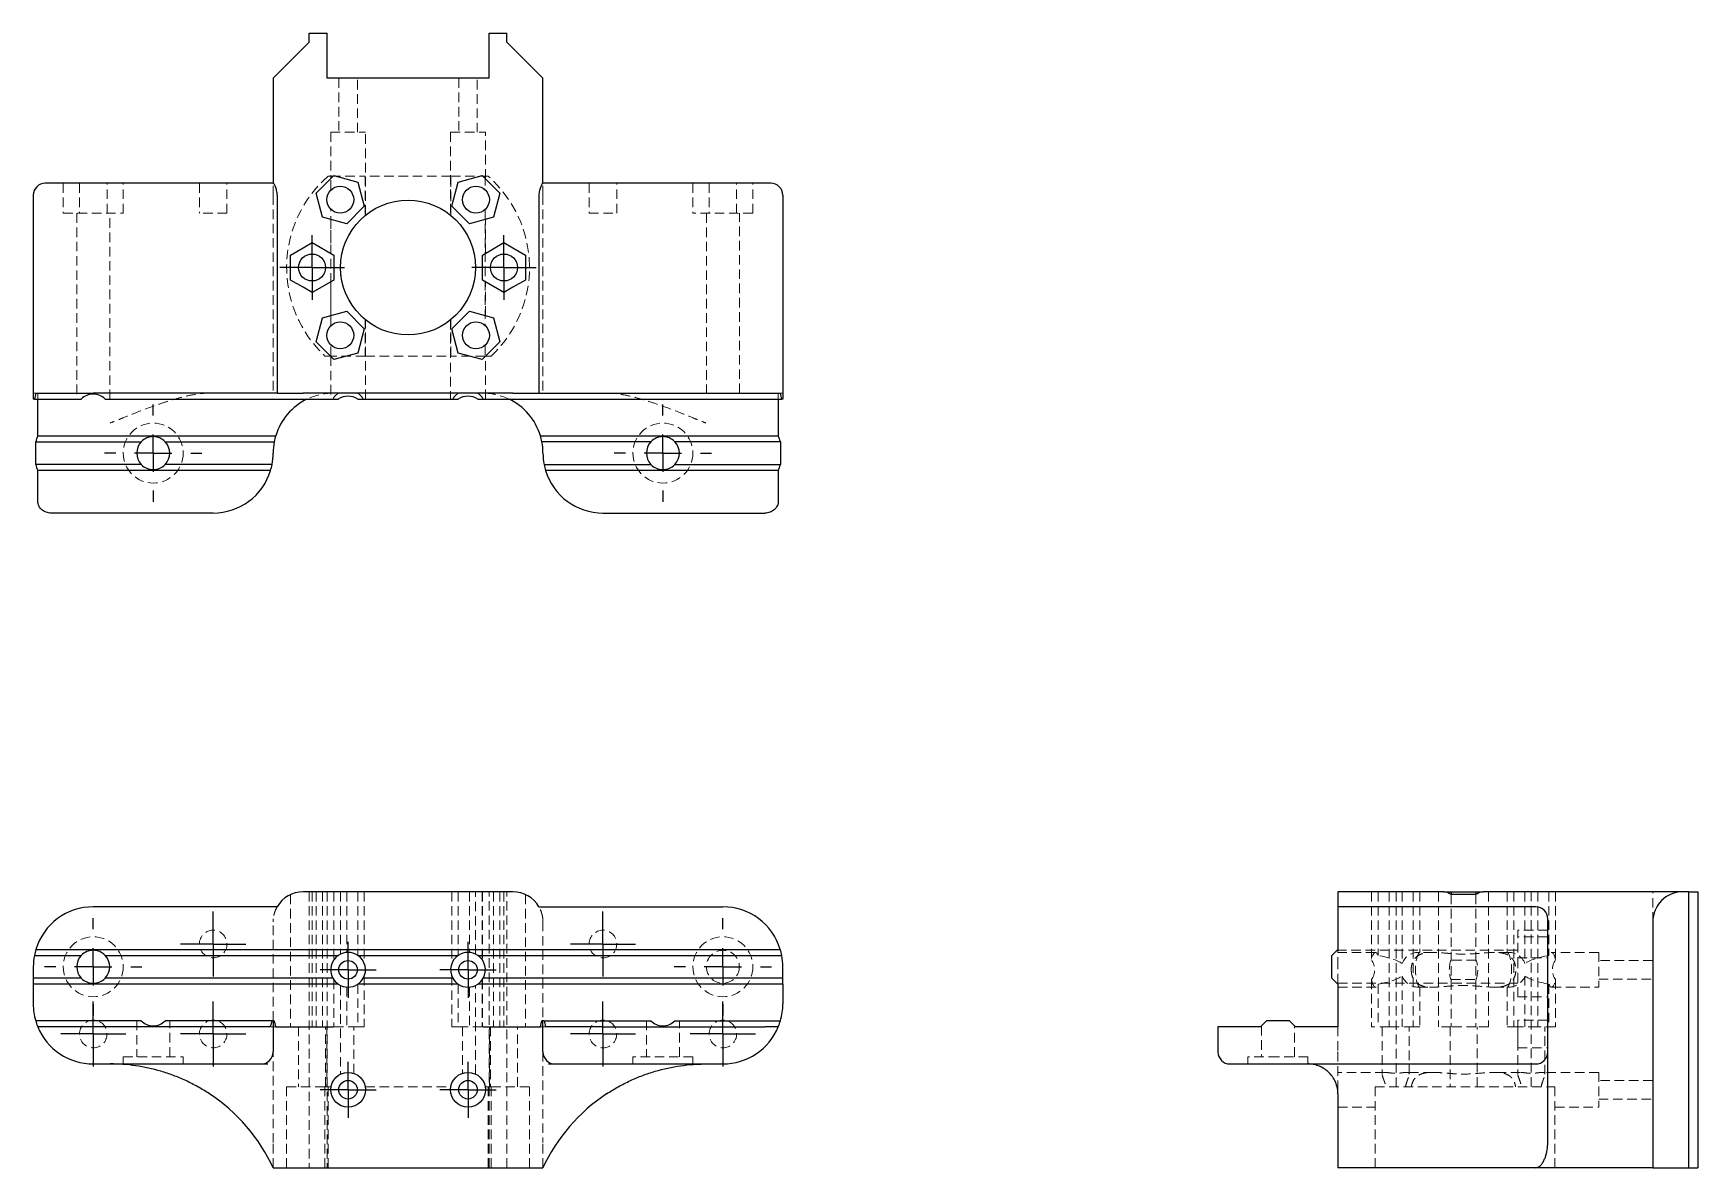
# Model space of a CAD drawing. Header units: millimetres. Extents: x 33 to 255, y 39 to 190.
import ezdxf

# ---------------------------------------------------------------- set-up
doc = ezdxf.new("R2010")
doc.units = ezdxf.units.MM
doc.linetypes.add('HIDDEN', pattern=[1.905, 1.27, -0.635])
doc.layers.add('10', color=7, linetype='Continuous')

# ---------------------------------------------------------------- blocks, each defined once
blk = doc.blocks.new('SW_CENTERMARKSYMBOL_0')
at = {"layer": '10', "color": 0}
for p, q in [((0, 2.5), (0, 3.74)), ((0, 0), (0, 2.5)), ((-2.5, 0), (-3.74, 0)), ((0, 0), (-2.5, 0)), ((0, 0), (0, -2.5)), ((0, 0), (2.5, 0)), ((2.5, 0), (3.74, 0)), ((0, -2.5), (0, -3.74))]:
    blk.add_line(p, q, dxfattribs=at)
blk = doc.blocks.new('SW_CENTERMARKSYMBOL_1')
at = {"layer": '10', "color": 0}
for p, q in [((0, 2.5), (0, 3.74)), ((0, 0), (0, 2.5)), ((-2.5, 0), (-3.74, 0)), ((0, 0), (-2.5, 0)), ((0, 0), (0, -2.5)), ((0, 0), (2.5, 0)), ((2.5, 0), (3.74, 0)), ((0, -2.5), (0, -3.74))]:
    blk.add_line(p, q, dxfattribs=at)
blk = doc.blocks.new('SW_CENTERMARKSYMBOL_2')
at = {"layer": '10', "color": 0}
for p, q in [((0, 2.5), (0, 3.74)), ((0, 0), (0, 2.5)), ((-2.5, 0), (-3.74, 0)), ((0, 0), (-2.5, 0)), ((0, 0), (0, -2.5)), ((0, 0), (2.5, 0)), ((2.5, 0), (3.74, 0)), ((0, -2.5), (0, -3.74))]:
    blk.add_line(p, q, dxfattribs=at)
blk = doc.blocks.new('SW_CENTERMARKSYMBOL_3')
at = {"layer": '10', "color": 0}
for p, q in [((0, 2.5), (0, 3.74)), ((0, 0), (0, 2.5)), ((-2.5, 0), (-3.74, 0)), ((0, 0), (-2.5, 0)), ((0, 0), (0, -2.5)), ((0, 0), (2.5, 0)), ((2.5, 0), (3.74, 0)), ((0, -2.5), (0, -3.74))]:
    blk.add_line(p, q, dxfattribs=at)
blk = doc.blocks.new('SW_CENTERMARKSYMBOL_4')
at = {"layer": '10', "color": 0}
for p, q in [((0, 5), (0, 6.5)), ((0, 0), (0, 2.5)), ((-5, 0), (-6.5, 0)), ((0, 0), (-2.5, 0)), ((0, 0), (0, -2.5)), ((0, 0), (2.5, 0)), ((5, 0), (6.5, 0)), ((0, -5), (0, -6.5))]:
    blk.add_line(p, q, dxfattribs=at)
blk = doc.blocks.new('SW_CENTERMARKSYMBOL_5')
at = {"layer": '10', "color": 0}
for p, q in [((0, 2.5), (0, 4.34)), ((0, 0), (0, 2.5)), ((-2.5, 0), (-4.34, 0)), ((0, 0), (-2.5, 0)), ((0, 0), (0, -2.5)), ((0, 0), (2.5, 0)), ((2.5, 0), (4.34, 0)), ((0, -2.5), (0, -4.34))]:
    blk.add_line(p, q, dxfattribs=at)
blk = doc.blocks.new('SW_CENTERMARKSYMBOL_6')
at = {"layer": '10', "color": 0}
for p, q in [((0, 2.5), (0, 4.34)), ((0, 0), (0, 2.5)), ((-2.5, 0), (-4.34, 0)), ((0, 0), (-2.5, 0)), ((0, 0), (0, -2.5)), ((0, 0), (2.5, 0)), ((2.5, 0), (4.34, 0)), ((0, -2.5), (0, -4.34))]:
    blk.add_line(p, q, dxfattribs=at)
blk = doc.blocks.new('SW_CENTERMARKSYMBOL_7')
at = {"layer": '10', "color": 0}
for p, q in [((0, 2.5), (0, 4.34)), ((0, 0), (0, 2.5)), ((-2.5, 0), (-4.34, 0)), ((0, 0), (-2.5, 0)), ((0, 0), (0, -2.5)), ((0, 0), (2.5, 0)), ((2.5, 0), (4.34, 0)), ((0, -2.5), (0, -4.34))]:
    blk.add_line(p, q, dxfattribs=at)
blk = doc.blocks.new('SW_CENTERMARKSYMBOL_8')
at = {"layer": '10', "color": 0}
for p, q in [((0, 5), (0, 6.5)), ((0, 0), (0, 2.5)), ((-5, 0), (-6.5, 0)), ((0, 0), (-2.5, 0)), ((0, 0), (0, -2.5)), ((0, 0), (2.5, 0)), ((5, 0), (6.5, 0)), ((0, -5), (0, -6.5))]:
    blk.add_line(p, q, dxfattribs=at)
blk = doc.blocks.new('SW_CENTERMARKSYMBOL_9')
at = {"layer": '10', "color": 0}
for p, q in [((0, 2.5), (0, 4.34)), ((0, 0), (0, 2.5)), ((-2.5, 0), (-4.34, 0)), ((0, 0), (-2.5, 0)), ((0, 0), (0, -2.5)), ((0, 0), (2.5, 0)), ((2.5, 0), (4.34, 0)), ((0, -2.5), (0, -4.34))]:
    blk.add_line(p, q, dxfattribs=at)
blk = doc.blocks.new('SW_CENTERMARKSYMBOL_10')
at = {"layer": '10', "color": 0}
for p, q in [((0, 2.5), (0, 4.34)), ((0, 0), (0, 2.5)), ((-2.5, 0), (-4.34, 0)), ((0, 0), (-2.5, 0)), ((0, 0), (0, -2.5)), ((0, 0), (2.5, 0)), ((2.5, 0), (4.34, 0)), ((0, -2.5), (0, -4.34))]:
    blk.add_line(p, q, dxfattribs=at)
blk = doc.blocks.new('SW_CENTERMARKSYMBOL_11')
at = {"layer": '10', "color": 0}
for p, q in [((0, 2.5), (0, 4.34)), ((0, 0), (0, 2.5)), ((-2.5, 0), (-4.34, 0)), ((0, 0), (-2.5, 0)), ((0, 0), (0, -2.5)), ((0, 0), (2.5, 0)), ((2.5, 0), (4.34, 0)), ((0, -2.5), (0, -4.34))]:
    blk.add_line(p, q, dxfattribs=at)
blk = doc.blocks.new('SW_CENTERMARKSYMBOL_12')
at = {"layer": '10', "color": 0}
for p, q in [((0, 2.5), (0, 4.3)), ((0, 0), (0, 2.5)), ((-2.5, 0), (-4.3, 0)), ((0, 0), (-2.5, 0)), ((0, 0), (0, -2.5)), ((0, 0), (2.5, 0)), ((2.5, 0), (4.3, 0)), ((0, -2.5), (0, -4.3))]:
    blk.add_line(p, q, dxfattribs=at)
blk = doc.blocks.new('SW_CENTERMARKSYMBOL_13')
at = {"layer": '10', "color": 0}
for p, q in [((0, 2.5), (0, 4.3)), ((0, 0), (0, 2.5)), ((-2.5, 0), (-4.3, 0)), ((0, 0), (-2.5, 0)), ((0, 0), (0, -2.5)), ((0, 0), (2.5, 0)), ((2.5, 0), (4.3, 0)), ((0, -2.5), (0, -4.3))]:
    blk.add_line(p, q, dxfattribs=at)
blk = doc.blocks.new('SW_CENTERMARKSYMBOL_14')
at = {"layer": '10', "color": 0}
for p, q in [((0, 5), (0, 6.5)), ((0, 0), (0, 2.5)), ((-5, 0), (-6.5, 0)), ((0, 0), (-2.5, 0)), ((0, 0), (0, -2.5)), ((0, 0), (2.5, 0)), ((5, 0), (6.5, 0)), ((0, -5), (0, -6.5))]:
    blk.add_line(p, q, dxfattribs=at)
blk = doc.blocks.new('SW_CENTERMARKSYMBOL_15')
at = {"layer": '10', "color": 0}
for p, q in [((0, 5), (0, 6.5)), ((0, 0), (0, 2.5)), ((-5, 0), (-6.5, 0)), ((0, 0), (-2.5, 0)), ((0, 0), (0, -2.5)), ((0, 0), (2.5, 0)), ((5, 0), (6.5, 0)), ((0, -5), (0, -6.5))]:
    blk.add_line(p, q, dxfattribs=at)

msp = doc.modelspace()

# ---------------------------------------------------------------- linework, layer by layer
at = {"color": 7, "linetype": 'Continuous', "lineweight": 25}
for p, q in [((69.8, 188.86), (69, 188.06)), ((69.8, 188.86), (69.8, 190.06)), ((69.8, 190.06), (72.2, 190.06)), ((72.2, 184.06), (72.2, 190.06)), ((93.8, 184.06), (93.8, 190.06)), ((93.8, 190.06), (96.2, 190.06)), ((96.2, 188.86), (96.2, 190.06)), ((96.2, 188.86), (97, 188.06)), ((69, 188.06), (65, 184.06)), ((97, 188.06), (101, 184.06)), ((65, 184.06), (65, 170.06)), ((93.8, 184.06), (72.2, 184.06)), ((101, 170.06), (101, 184.06)), ((70.74, 168.73), (73.09, 171.08)), ((73.09, 171.08), (76.3, 170.22)), ((89.7, 170.22), (92.91, 171.08)), ((92.91, 171.08), (95.26, 168.73)), ((41, 170.06), (34.6, 170.06)), ((65.02, 170.06), (41, 170.06)), ((76.3, 170.22), (77.16, 167.01)), ((88.84, 167.01), (89.7, 170.22)), ((125, 170.06), (100.98, 170.06)), ((131.4, 170.06), (125, 170.06)), ((33, 168.46), (33, 141.26)), ((65.54, 168.46), (65.54, 142.06)), ((71.6, 165.52), (70.74, 168.73)), ((77.16, 167.01), (74.81, 164.65)), ((91.19, 164.65), (88.84, 167.01)), ((95.26, 168.73), (94.4, 165.52)), ((100.46, 168.46), (100.46, 142.06)), ((133, 168.46), (133, 141.26)), ((74.81, 164.65), (71.6, 165.52)), ((94.4, 165.52), (91.19, 164.65)), ((69, 161.45), (70.2, 162.14)), ((70.2, 162.14), (73.08, 160.48)), ((92.92, 160.48), (95.8, 162.14)), ((95.8, 162.14), (97, 161.45)), ((67.32, 160.48), (69, 161.45)), ((67.32, 157.15), (67.32, 160.48)), ((73.08, 160.48), (73.08, 157.15)), ((92.92, 157.15), (92.92, 160.48)), ((97, 161.45), (98.68, 160.48)), ((98.68, 160.48), (98.68, 157.15)), ((69, 156.18), (67.32, 157.15)), ((70.2, 155.49), (69, 156.18)), ((73.08, 157.15), (70.2, 155.49)), ((95.8, 155.49), (92.92, 157.15)), ((97, 156.18), (95.8, 155.49)), ((98.68, 157.15), (97, 156.18)), ((70.74, 148.9), (71.6, 152.12)), ((71.6, 152.12), (74.81, 152.98)), ((74.81, 152.98), (77.16, 150.63)), ((88.84, 150.63), (91.19, 152.98)), ((91.19, 152.98), (94.4, 152.12)), ((94.4, 152.12), (95.26, 148.9)), ((73.09, 146.55), (70.74, 148.9)), ((77.16, 150.63), (76.3, 147.41)), ((89.7, 147.41), (88.84, 150.63)), ((95.26, 148.9), (92.91, 146.55)), ((76.3, 147.41), (73.09, 146.55)), ((92.91, 146.55), (89.7, 147.41)), ((33.15, 141.26), (33, 141.26)), ((33.15, 141.26), (39.41, 141.26)), ((33.34, 142.06), (41, 142.06)), ((33.6, 136.38), (33.6, 141.26)), ((65.54, 142.06), (41, 142.06)), ((42.59, 141.26), (73.7, 141.26)), ((65.54, 142.06), (69, 142.06)), ((97, 142.06), (69, 142.06)), ((76.3, 141.26), (89.7, 141.26)), ((92.3, 141.26), (132.85, 141.26)), ((97, 142.06), (100.46, 142.06)), ((100.46, 142.06), (125, 142.06)), ((125, 142.06), (132.66, 142.06)), ((132.4, 141.26), (132.4, 136.38)), ((133, 141.26), (132.85, 141.26)), ((33.32, 132.54), (33.32, 135.58)), ((33.32, 135.58), (47.41, 135.58)), ((33.6, 136.38), (65.34, 136.38)), ((50.59, 135.58), (65.15, 135.58)), ((100.66, 136.38), (132.4, 136.38)), ((115.41, 135.58), (100.85, 135.58)), ((132.68, 135.58), (118.59, 135.58)), ((132.68, 135.58), (132.68, 132.54)), ((47.41, 132.54), (33.32, 132.54)), ((33.6, 127.66), (33.6, 131.74)), ((64.66, 131.74), (33.6, 131.74)), ((64.85, 132.54), (50.59, 132.54)), ((101.15, 132.54), (115.41, 132.54)), ((132.4, 131.74), (101.34, 131.74)), ((118.59, 132.54), (132.68, 132.54)), ((132.4, 131.74), (132.4, 127.66)), ((57, 126.06), (35.37, 126.06)), ((109, 126.06), (130.63, 126.06)), ((97, 75.54), (69, 75.54)), ((221.18, 75.54), (207.06, 75.54)), ((207.06, 75.54), (207.06, 73.54)), ((221.18, 75.54), (222.15, 75.54)), ((222.15, 75.54), (222.15, 75.17)), ((222.15, 75.54), (225.48, 75.54)), ((225.48, 75.54), (225.48, 75.17)), ((225.48, 75.54), (226.45, 75.54)), ((253.06, 75.54), (226.45, 75.54)), ((253.86, 75.54), (253.06, 75.54)), ((253.86, 38.74), (253.86, 75.54)), ((253.86, 75.54), (255.06, 75.54)), ((255.06, 75.54), (255.06, 38.74)), ((65.54, 73.54), (41, 73.54)), ((100.46, 73.54), (125, 73.54)), ((207.06, 73.54), (207.06, 67.86)), ((233.46, 73.54), (207.06, 73.54)), ((225.48, 75.17), (222.15, 75.17)), ((235.06, 65.54), (235.06, 71.94)), ((249.06, 71.54), (249.06, 38.74)), ((33.15, 67.06), (39.41, 67.06)), ((33.34, 67.86), (132.66, 67.86)), ((42.59, 67.06), (73.7, 67.06)), ((76.3, 67.06), (89.7, 67.06)), ((92.3, 67.06), (132.85, 67.06)), ((206.26, 67.06), (207.06, 67.86)), ((206.26, 65.54), (206.26, 67.06)), ((33, 65.54), (33, 64.02)), ((133, 64.02), (133, 65.54)), ((206.26, 64.02), (206.26, 65.54)), ((235.06, 60.58), (235.06, 65.54)), ((39.41, 64.02), (33, 64.02)), ((33, 64.02), (33, 63.22)), ((73.7, 63.22), (33, 63.22)), ((33, 63.22), (33, 60.58)), ((72.97, 64.02), (42.59, 64.02)), ((89.7, 63.22), (76.3, 63.22)), ((88.97, 64.02), (77.03, 64.02)), ((133, 63.22), (92.3, 63.22)), ((133, 64.02), (93.03, 64.02)), ((133, 63.22), (133, 64.02)), ((133, 63.22), (133, 60.58)), ((207.06, 63.22), (206.26, 64.02)), ((207.06, 63.22), (207.06, 60.58)), ((207.06, 60.58), (207.06, 57.54)), ((235.06, 54.18), (235.06, 60.58)), ((47.41, 58.34), (33.32, 58.34)), ((64.85, 58.34), (50.59, 58.34)), ((65, 58.34), (64.85, 58.34)), ((65, 58.34), (65, 54.18)), ((65, 58.34), (65.15, 58.34)), ((101, 58.34), (100.85, 58.34)), ((101, 54.18), (101, 58.34)), ((101.15, 58.34), (101, 58.34)), ((101.15, 58.34), (115.41, 58.34)), ((118.59, 58.34), (132.68, 58.34)), ((197.54, 58.34), (196.74, 57.54)), ((200.58, 58.34), (197.54, 58.34)), ((201.38, 57.54), (200.58, 58.34)), ((57, 57.54), (35.37, 57.54)), ((64.66, 57.54), (57, 57.54)), ((65.34, 57.54), (73, 57.54)), ((93, 57.54), (100.66, 57.54)), ((109, 57.54), (101.34, 57.54)), ((109, 57.54), (130.63, 57.54)), ((191.06, 57.54), (191.06, 54.18)), ((196.74, 57.54), (192.66, 57.54)), ((207.06, 57.54), (201.38, 57.54)), ((235.06, 42.09), (235.06, 54.18)), ((41, 52.58), (57, 52.58)), ((57, 52.58), (63.4, 52.58)), ((63.4, 52.58), (64.27, 52.58)), ((101.73, 52.58), (102.6, 52.58)), ((102.6, 52.58), (109, 52.58)), ((109, 52.58), (125, 52.58)), ((192.66, 52.58), (233.46, 52.58)), ((207.06, 48.58), (207.06, 38.74)), ((65, 38.74), (101, 38.74)), ((233.46, 38.74), (207.06, 38.74)), ((249.06, 38.74), (233.46, 38.74)), ((249.06, 38.74), (253.86, 38.74)), ((253.86, 38.74), (255.06, 38.74))]:
    msp.add_line(p, q, dxfattribs=at)
at = {"color": 7, "linetype": 'HIDDEN', "lineweight": 18}
for p, q in [((73.76, 184.06), (73.76, 176.86)), ((76.24, 176.86), (76.24, 184.06)), ((89.76, 184.06), (89.76, 176.86)), ((92.24, 176.86), (92.24, 184.06)), ((72.68, 176.86), (77.32, 176.86)), ((72.68, 176.86), (72.68, 170.67)), ((77.32, 165.8), (77.32, 176.86)), ((88.68, 176.86), (93.32, 176.86)), ((88.68, 176.86), (88.68, 165.78)), ((93.32, 170.67), (93.32, 176.86)), ((72.71, 171.01), (72.33, 171.01)), ((72.71, 171.01), (77.29, 171.01)), ((72.71, 169.18), (72.71, 171.01)), ((77.29, 171.01), (77.29, 165.77)), ((88.71, 171.01), (77.29, 171.01)), ((88.71, 171.01), (93.29, 171.01)), ((88.71, 165.77), (88.71, 171.01)), ((93.29, 171.01), (93.29, 169.18)), ((93.67, 171.01), (93.29, 171.01)), ((37, 170.06), (37, 166.06)), ((39.16, 170.06), (39.16, 166.06)), ((42.84, 166.06), (42.84, 170.06)), ((45, 166.06), (45, 170.06)), ((55.16, 170.06), (55.16, 166.06)), ((58.84, 166.06), (58.84, 170.06)), ((107.16, 170.06), (107.16, 166.06)), ((110.84, 166.06), (110.84, 170.06)), ((121, 170.06), (121, 166.06)), ((123.16, 170.06), (123.16, 166.06)), ((126.84, 166.06), (126.84, 170.06)), ((129, 166.06), (129, 170.06)), ((65, 168.46), (65, 142.06)), ((72.71, 151.08), (72.71, 166.56)), ((90.26, 167.92), (90.3, 167.5)), ((93.22, 166.5), (93.29, 166.56)), ((93.29, 166.56), (93.29, 151.08)), ((101, 168.46), (101, 142.06)), ((37, 166.06), (45, 166.06)), ((38.8, 166.06), (38.8, 141.26)), ((43.2, 141.26), (43.2, 166.06)), ((58.84, 166.06), (55.16, 166.06)), ((72.68, 165.23), (72.68, 160.71)), ((93.32, 160.71), (93.32, 165.23)), ((107.16, 166.06), (110.84, 166.06)), ((129, 166.06), (121, 166.06)), ((122.8, 166.06), (122.8, 142.06)), ((127.2, 142.06), (127.2, 166.06)), ((72.68, 156.92), (72.68, 152.41)), ((93.32, 152.41), (93.32, 156.92)), ((77.29, 151.86), (77.29, 147.01)), ((77.32, 141.26), (77.32, 151.84)), ((88.68, 151.84), (88.68, 141.26)), ((88.71, 147.01), (88.71, 151.86)), ((90.26, 149.82), (90.3, 149.4)), ((71.91, 147.01), (72.71, 147.01)), ((72.68, 147.01), (72.68, 146.96)), ((72.68, 146.96), (72.68, 141.26)), ((72.71, 147.01), (72.71, 148.46)), ((77.29, 147.01), (72.71, 147.01)), ((77.29, 147.01), (88.71, 147.01)), ((93.29, 147.01), (88.71, 147.01)), ((93.22, 148.4), (93.29, 148.46)), ((93.29, 148.46), (93.29, 147.01)), ((93.29, 147.01), (94.09, 147.01)), ((93.32, 146.96), (93.32, 147.01)), ((93.32, 141.26), (93.32, 146.96)), ((33.34, 142.06), (33, 142.06)), ((33.6, 141.26), (33.6, 142.06)), ((132.4, 142.06), (132.4, 141.26)), ((133, 142.06), (132.66, 142.06)), ((69.8, 75.54), (69.8, 38.74)), ((70.2, 75.54), (70.2, 57.54)), ((70.74, 75.54), (70.74, 57.54)), ((71.6, 75.54), (71.6, 57.54)), ((72.2, 75.54), (72.2, 38.74)), ((73.08, 75.54), (73.08, 66.44)), ((73.09, 75.54), (73.09, 66.45)), ((74, 75.54), (74, 67.25)), ((74.81, 75.54), (74.81, 67.45)), ((76.3, 75.54), (76.3, 67.06)), ((77.16, 75.54), (77.16, 65.98)), ((88.84, 75.54), (88.84, 65.98)), ((89.7, 75.54), (89.7, 67.06)), ((91.19, 75.54), (91.19, 67.45)), ((92, 67.23), (92, 75.54)), ((92.91, 75.54), (92.91, 66.45)), ((92.92, 75.54), (92.92, 66.44)), ((93.8, 38.74), (93.8, 75.54)), ((94.4, 75.54), (94.4, 57.54)), ((95.26, 75.54), (95.26, 57.54)), ((95.8, 75.54), (95.8, 57.54)), ((96.2, 38.74), (96.2, 75.54)), ((211.55, 75.54), (211.55, 66.45)), ((212.41, 75.54), (212.41, 67.06)), ((213.9, 75.54), (213.9, 57.54)), ((214.82, 75.54), (214.82, 49.54)), ((215.63, 75.54), (215.63, 65.98)), ((217.12, 75.54), (217.12, 57.54)), ((217.98, 75.54), (217.98, 67.45)), ((220.49, 75.54), (220.49, 57.54)), ((227.14, 75.54), (227.14, 57.54)), ((229.65, 75.54), (229.65, 67.45)), ((230.52, 75.54), (230.52, 57.54)), ((232.01, 75.54), (232.01, 65.98)), ((232.82, 49.54), (232.82, 75.54)), ((233.73, 75.54), (233.73, 57.54)), ((235.22, 75.54), (235.22, 67.06)), ((236.08, 75.54), (236.08, 66.45)), ((249.06, 71.54), (249.06, 75.54)), ((67.32, 75.17), (67.32, 57.54)), ((98.68, 75.17), (98.68, 57.54)), ((222.15, 75.17), (222.15, 57.54)), ((225.48, 75.17), (225.48, 57.54)), ((65, 58.34), (65, 71.54)), ((101, 71.54), (101, 58.34)), ((231.06, 70.42), (231.06, 69.54)), ((235.06, 70.42), (231.06, 70.42)), ((231.06, 65.54), (231.06, 69.54)), ((235.06, 69.54), (231.06, 69.54)), ((212.07, 67.46), (206.66, 67.46)), ((207.06, 67.74), (206.94, 67.74)), ((207.06, 65.54), (207.06, 67.74)), ((231.06, 67.74), (207.06, 67.74)), ((219.74, 67.46), (217.79, 67.46)), ((227.91, 67.46), (227.9, 67.46)), ((229.85, 67.46), (227.91, 67.46)), ((231.06, 66.74), (235.06, 66.74)), ((241.86, 67.46), (235.57, 67.46)), ((241.86, 67.46), (241.86, 62.82)), ((207.06, 63.34), (207.06, 65.54)), ((225.48, 66.44), (222.15, 66.44)), ((231.06, 61.54), (231.06, 65.54)), ((249.06, 66.38), (241.86, 66.38)), ((73.08, 63.84), (73.08, 57.54)), ((73.09, 63.83), (73.09, 57.54)), ((74, 63.03), (74, 51.24)), ((74.81, 62.83), (74.81, 57.54)), ((76.3, 63.22), (76.3, 57.54)), ((77.16, 64.3), (77.16, 57.54)), ((88.84, 64.3), (88.84, 57.54)), ((89.7, 63.22), (89.7, 57.54)), ((91.19, 62.83), (91.19, 57.54)), ((92, 51.23), (92, 63.05)), ((92.91, 63.83), (92.91, 57.54)), ((92.92, 63.84), (92.92, 57.54)), ((206.94, 63.34), (207.06, 63.34)), ((207.06, 63.34), (231.06, 63.34)), ((207.06, 62.82), (212.07, 62.82)), ((211.55, 63.83), (211.55, 57.54)), ((212.41, 63.22), (212.41, 57.54)), ((215.63, 64.3), (215.63, 57.54)), ((217.79, 62.82), (219.72, 62.82)), ((217.98, 62.83), (217.98, 57.54)), ((219.72, 62.82), (219.74, 62.82)), ((222.15, 63.84), (225.48, 63.84)), ((227.92, 62.82), (229.85, 62.82)), ((229.65, 62.83), (229.65, 57.54)), ((232.01, 64.3), (232.01, 57.54)), ((235.22, 63.22), (235.22, 57.54)), ((235.57, 62.82), (241.86, 62.82)), ((236.08, 63.83), (236.08, 57.54)), ((241.86, 63.9), (249.06, 63.9)), ((231.06, 61.54), (235.06, 61.54)), ((46.8, 58.34), (46.8, 53.54)), ((51.2, 53.54), (51.2, 58.34)), ((114.8, 58.34), (114.8, 53.54)), ((119.2, 53.54), (119.2, 58.34)), ((231.06, 58.42), (231.06, 54.74)), ((235.06, 58.42), (231.06, 58.42)), ((64.66, 57.54), (65.34, 57.54)), ((68.4, 57.54), (68.4, 49.54)), ((72, 49.54), (72, 57.54)), ((72.15, 57.54), (72.15, 49.54)), ((73.09, 57.54), (73, 57.54)), ((76.3, 57.54), (73.09, 57.54)), ((75.75, 51.34), (75.75, 57.54)), ((77.16, 57.54), (76.3, 57.54)), ((89.7, 57.54), (88.84, 57.54)), ((92.91, 57.54), (89.7, 57.54)), ((90.25, 57.54), (90.25, 51.34)), ((93, 57.54), (92.91, 57.54)), ((93.85, 49.54), (93.85, 57.54)), ((94, 57.54), (94, 49.54)), ((97.6, 49.54), (97.6, 57.54)), ((100.66, 57.54), (101.34, 57.54)), ((196.86, 57.66), (196.86, 53.54)), ((201.26, 53.54), (201.26, 57.66)), ((207.06, 57.54), (207.06, 54.18)), ((213.9, 57.54), (211.55, 57.54)), ((212.97, 57.54), (212.97, 51.2)), ((217.12, 57.54), (213.9, 57.54)), ((216.57, 51.2), (216.57, 57.54)), ((217.98, 57.54), (217.12, 57.54)), ((222.15, 57.54), (220.49, 57.54)), ((222.02, 57.54), (222.02, 49.54)), ((225.48, 57.54), (222.15, 57.54)), ((227.14, 57.54), (225.48, 57.54)), ((225.62, 49.54), (225.62, 57.54)), ((230.52, 57.54), (229.65, 57.54)), ((233.73, 57.54), (230.52, 57.54)), ((231.07, 57.54), (231.07, 51.2)), ((236.08, 57.54), (233.73, 57.54)), ((234.67, 51.2), (234.67, 57.54)), ((45, 53.54), (53, 53.54)), ((45, 53.54), (45, 52.58)), ((53, 52.58), (53, 53.54)), ((65, 42.09), (65, 54.18)), ((101, 54.18), (101, 42.09)), ((121, 53.54), (113, 53.54)), ((113, 53.54), (113, 52.58)), ((121, 52.58), (121, 53.54)), ((199.06, 53.54), (195.06, 53.54)), ((195.06, 53.54), (195.06, 52.58)), ((203.06, 53.54), (199.06, 53.54)), ((203.06, 52.58), (203.06, 53.54)), ((207.01, 54.03), (207.06, 54.18)), ((231.06, 54.74), (235.06, 54.74)), ((213.31, 51.46), (207.06, 51.46)), ((213.32, 51.46), (213.31, 51.46)), ((219.73, 51.46), (216.21, 51.46)), ((216.21, 51.46), (216.21, 51.46)), ((219.73, 51.46), (219.73, 51.46)), ((231.42, 51.46), (227.91, 51.46)), ((227.91, 51.46), (227.91, 51.46)), ((231.42, 51.46), (231.42, 51.46)), ((241.86, 51.46), (234.31, 51.46)), ((234.31, 51.46), (234.31, 51.46)), ((241.86, 51.46), (241.86, 46.82)), ((66.8, 49.54), (71.91, 49.54)), ((66.8, 49.54), (66.8, 38.74)), ((71.91, 49.54), (71.91, 38.74)), ((71.91, 49.54), (72.71, 49.54)), ((72.33, 49.54), (72.33, 38.74)), ((77.29, 49.54), (88.71, 49.54)), ((93.29, 49.54), (94.09, 49.54)), ((93.67, 49.54), (93.67, 38.74)), ((94.09, 49.54), (94.09, 38.74)), ((94.09, 49.54), (99.2, 49.54)), ((99.2, 38.74), (99.2, 49.54)), ((212.01, 49.54), (236.01, 49.54)), ((212.01, 49.54), (212.01, 38.74)), ((236.01, 49.54), (236.01, 38.74)), ((249.06, 50.38), (241.86, 50.38)), ((207.06, 46.82), (212.01, 46.82)), ((236.01, 46.82), (241.86, 46.82)), ((241.86, 47.9), (249.06, 47.9))]:
    msp.add_line(p, q, dxfattribs=at)
at = {"color": 7, "linetype": 'Continuous', "lineweight": 25}
for centre, radius in [((73.95, 167.87), 1.8), ((92.05, 167.87), 1.8), ((83, 158.82), 9), ((70.2, 158.82), 1.8), ((95.8, 158.82), 1.8), ((73.95, 149.77), 1.8), ((92.05, 149.77), 1.8), ((75, 65.14), 1.24), ((91, 65.14), 1.24), ((75, 49.14), 2.32), ((91, 49.14), 2.32), ((75, 49.14), 1.24), ((91, 49.14), 1.24)]:
    msp.add_circle(centre, radius, dxfattribs=at)
at = {"color": 7, "linetype": 'HIDDEN', "lineweight": 18}
for centre, radius in [((49, 134.06), 4), ((117, 134.06), 4), ((41, 65.54), 4), ((57, 68.58), 1.84), ((109, 68.58), 1.84), ((125, 65.54), 4), ((125, 65.54), 2.2), ((41, 56.58), 1.84), ((57, 56.58), 1.84), ((109, 56.58), 1.84), ((125, 56.58), 1.84)]:
    msp.add_circle(centre, radius, dxfattribs=at)
for centre, radius, start, end in [((83, 158.82), 16.2, 131.1915, 226.8), ((83, 158.82), 16.2, 313.2, 48.8085), ((73, 134.06), 8, 90, 115.8419), ((75, 140.14), 2.32, 124.1484, 151.1343), ((75, 140.14), 2.32, 28.8657, 55.8516), ((91, 140.14), 2.32, 124.1484, 151.1343), ((91, 140.14), 2.32, 28.8657, 55.8516), ((93, 134.06), 8, 64.1581, 90), ((69, 71.54), 4, 174.2608, 180), ((97, 71.54), 4, 0, 5.7392), ((217.79, 65.14), 2.32, 85.2961, 158.6818), ((229.85, 65.14), 2.32, 21.3182, 94.7039), ((209.64, 65.14), 2.32, 325.4872, 34.5128), ((237.99, 65.14), 2.32, 145.4872, 214.5128), ((217.79, 65.14), 2.32, 201.3182, 274.7039), ((229.85, 65.14), 2.32, 265.2961, 338.6818)]:
    msp.add_arc(centre, radius, start, end, dxfattribs=at)
at = {"color": 7, "linetype": 'Continuous', "lineweight": 25}
for centre, radius, start, end in [((34.6, 168.46), 1.6, 90, 180), ((131.4, 168.46), 1.6, 0, 90), ((41, 139.74), 8, 163.142, 169.0472), ((41, 139.74), 2.2, 43.7021, 136.2979), ((73, 134.06), 8, 115.8419, 163.142), ((75, 139.34), 2.32, 55.8516, 124.1484), ((91, 139.34), 2.32, 55.8516, 124.1484), ((93, 134.06), 8, 16.858, 64.1581), ((125, 139.74), 8, 10.9528, 16.858), ((41, 133.34), 8, 157.6663, 163.7398), ((49, 134.06), 2.2, 136.2979, 223.7021), ((49, 134.06), 2.2, 43.7021, 136.2979), ((49, 134.06), 2.2, 316.2979, 43.7021), ((73, 134.06), 8, 169.0472, 180), ((73, 134.06), 8, 163.142, 169.0472), ((93, 134.06), 8, 10.9528, 16.858), ((93, 134.06), 8, 0, 10.9528), ((117, 134.06), 2.2, 136.2979, 223.7021), ((117, 134.06), 2.2, 43.7021, 136.2979), ((117, 134.06), 2.2, 316.2979, 43.7021), ((125, 133.34), 8, 16.2602, 22.3337), ((57, 134.06), 8, 349.0472, 0), ((109, 134.06), 8, 180, 190.9528), ((41, 134.78), 8, 196.2602, 202.3337), ((49, 134.06), 2.2, 223.7021, 316.2979), ((57, 134.06), 8, 270, 343.142), ((57, 134.06), 8, 343.142, 349.0472), ((109, 134.06), 8, 190.9528, 196.858), ((109, 134.06), 8, 196.858, 270), ((117, 134.06), 2.2, 223.7021, 316.2979), ((125, 134.78), 8, 337.6663, 343.7398), ((69, 71.54), 4, 90, 150), ((97, 71.54), 4, 30, 90), ((253.06, 71.54), 4, 90, 180), ((41, 65.54), 8, 90, 163.142), ((125, 65.54), 8, 16.858, 90), ((233.46, 71.94), 1.6, 0, 90), ((41, 65.54), 8, 169.0472, 180), ((41, 65.54), 8, 163.142, 169.0472), ((41, 65.54), 2.2, 136.2979, 223.7021), ((41, 65.54), 2.2, 43.7021, 136.2979), ((41, 65.54), 2.2, 316.2979, 43.7021), ((75, 65.14), 2.32, 124.1484, 208.8657), ((75, 65.14), 2.32, 55.8516, 124.1484), ((75, 65.14), 2.32, 331.1343, 55.8516), ((91, 65.14), 2.32, 124.1484, 208.8657), ((91, 65.14), 2.32, 55.8516, 124.1484), ((91, 65.14), 2.32, 331.1343, 55.8516), ((125, 65.54), 8, 10.9528, 16.858), ((125, 65.54), 8, 0, 10.9528), ((41, 65.54), 2.2, 223.7021, 316.2979), ((75, 65.14), 2.32, 208.8657, 235.8516), ((75, 65.14), 2.32, 235.8516, 304.1484), ((75, 65.14), 2.32, 304.1484, 331.1343), ((91, 65.14), 2.32, 208.8657, 235.8516), ((91, 65.14), 2.32, 235.8516, 304.1484), ((91, 65.14), 2.32, 304.1484, 331.1343), ((41, 60.58), 8, 180, 196.2602), ((125, 60.58), 8, 343.7398, 0), ((41, 60.58), 8, 196.2602, 202.3337), ((49, 59.86), 2.2, 223.7021, 316.2979), ((57, 59.86), 8, 343.142, 349.0472), ((73, 59.86), 8, 190.9528, 196.858), ((93, 59.86), 8, 343.142, 349.0472), ((109, 59.86), 8, 190.9528, 196.858), ((117, 59.86), 2.2, 223.7021, 316.2979), ((125, 60.58), 8, 337.6663, 343.7398), ((41, 60.58), 8, 202.3337, 270), ((125, 60.58), 8, 270, 337.6663), ((63.4, 54.18), 1.6, 270, 0), ((102.6, 54.18), 1.6, 180, 270), ((192.66, 54.18), 1.6, 180, 270), ((233.46, 54.18), 1.6, 270, 0), ((43.26, 28.58), 24, 25.0452, 56.4427), ((122.74, 28.58), 24, 123.5573, 154.9548)]:
    msp.add_arc(centre, radius, start, end, dxfattribs=at)
for centre, start_param, end_param in [((221.18, 71.54), 5.84974, 6.283185), ((226.45, 71.54), 0, 0.433445)]:
    msp.add_ellipse(centre, major_axis=(0, 4), ratio=0.57735, start_param=start_param, end_param=end_param, dxfattribs=at)
at = {"color": 7, "linetype": 'HIDDEN', "lineweight": 18}
for centre, major_axis, ratio, start_param, end_param in [((212.07, 65.14), (0, 2.32), 0.267949, 5.6881, 7.25162), ((207.56, 65.14), (8.66, 0), 0.267949, 0.372073, 0.975711), ((218.03, 65.14), (0, 2.32), 0.267949, 0.082098, 3.059494), ((229.6, 65.14), (0, 2.32), 0.267949, 3.223691, 6.201087), ((240.07, 65.14), (8.66, 0), 0.267949, 2.165881, 2.76952), ((235.57, 65.14), (0, 2.32), 0.267949, 5.314751, 6.87827), ((223.26, 65.14), (0, 2.32), 0.57735, 0.974794, 2.166799), ((224.37, 65.14), (0, 2.32), 0.57735, 4.116387, 5.308391), ((212.07, 65.14), (0, 2.32), 0.267949, 2.173158, 3.736678), ((207.56, 65.14), (8.66, 0), 0.267949, 5.307474, 5.911112), ((240.07, 65.14), (8.66, 0), 0.267949, 3.513665, 4.117304), ((235.57, 65.14), (0, 2.32), 0.267949, 2.546508, 4.110027)]:
    msp.add_ellipse(centre, major_axis=major_axis, ratio=ratio, start_param=start_param, end_param=end_param, dxfattribs=at)
for points, knots in [([(65, 168.46), (65, 168.63), (65, 168.79), (65, 169.06), (65, 169.18), (65, 169.38), (65, 169.46), (65, 169.61), (65, 169.68), (65, 169.84), (65, 169.92), (65, 170.03), (65, 170.06), (65, 170.06)], [0, 0, 0, 0, 0.125, 0.125, 0.25, 0.25, 0.375, 0.375, 0.5, 0.5, 0.75, 0.75, 1, 1, 1, 1]), ([(93.29, 169.18), (93.23, 169.24), (93.15, 169.32), (92.94, 169.42), (92.88, 169.45)], [0, 0, 0, 0, 0.73707, 1, 1, 1, 1]), ([(101, 168.46), (101, 168.63), (101, 168.79), (101, 169.06), (101, 169.18), (101, 169.38), (101, 169.46), (101, 169.61), (101, 169.68), (101, 169.84), (101, 169.92), (101, 170.03), (101, 170.06), (101, 170.06)], [0, 0, 0, 0, 0.125, 0.125, 0.25, 0.25, 0.375, 0.375, 0.5, 0.5, 0.75, 0.75, 1, 1, 1, 1]), ([(77.29, 165.77), (77.24, 165.73), (77.18, 165.69), (77.05, 165.56), (77.03, 165.55)], [0, 0, 0, 0, 0.865925, 1, 1, 1, 1]), ([(74.01, 158.94), (74, 158.51), (73.99, 158.06), (74.08, 157.62), (74.09, 157.6)], [0, 0, 0, 0, 0.9531678, 1, 1, 1, 1]), ([(76.62, 152.47), (76.63, 152.46), (76.8, 152.28), (77.08, 152.04), (77.22, 151.92), (77.29, 151.86)], [0, 0, 0, 0, 0.044376, 0.517805, 1, 1, 1, 1]), ([(93.29, 151.08), (93.23, 151.14), (93.15, 151.22), (92.94, 151.32), (92.88, 151.35)], [0, 0, 0, 0, 0.73707, 1, 1, 1, 1]), ([(56.52, 142.06), (56.01, 142.06), (55.48, 142.02), (54.42, 141.87), (53.88, 141.77), (52.79, 141.52), (52.24, 141.37), (51.13, 141.04), (50.58, 140.87), (48.92, 140.3), (47.8, 139.88), (46.1, 139.21), (45.53, 138.99), (44.68, 138.64), (44.39, 138.53), (43.83, 138.29), (43.54, 138.18), (43.26, 138.06)], [0, 0, 0, 0, 0.125, 0.125, 0.25, 0.25, 0.375, 0.375, 0.5, 0.5, 0.75, 0.75, 0.875, 0.875, 0.9375, 0.9375, 1, 1, 1, 1]), ([(109.48, 142.06), (109.99, 142.06), (110.52, 142.02), (111.58, 141.87), (112.12, 141.77), (113.21, 141.52), (113.76, 141.37), (114.87, 141.04), (115.42, 140.87), (117.08, 140.3), (118.2, 139.88), (119.9, 139.21), (120.47, 138.99), (121.32, 138.64), (121.61, 138.53), (122.17, 138.29), (122.46, 138.18), (122.74, 138.06)], [0, 0, 0, 0, 0.125, 0.125, 0.25, 0.25, 0.375, 0.375, 0.5, 0.5, 0.75, 0.75, 0.875, 0.875, 0.9375, 0.9375, 1, 1, 1, 1]), ([(65.54, 73.54), (65.54, 73.54), (65.53, 73.53), (65.51, 73.49), (65.49, 73.45), (65.42, 73.33), (65.36, 73.21), (65.24, 72.92), (65.18, 72.75), (65.11, 72.46), (65.08, 72.36), (65.05, 72.15), (65.03, 72.05), (65.02, 71.94)], [0, 0, 0, 0, 0.125, 0.125, 0.25, 0.25, 0.5, 0.5, 0.75, 0.75, 0.875, 0.875, 1, 1, 1, 1]), ([(100.98, 71.94), (100.97, 72.05), (100.95, 72.15), (100.92, 72.36), (100.89, 72.46), (100.84, 72.65), (100.82, 72.74), (100.76, 72.92), (100.73, 73), (100.64, 73.21), (100.58, 73.33), (100.49, 73.49), (100.46, 73.54), (100.46, 73.54)], [0, 0, 0, 0, 0.125, 0.125, 0.25, 0.25, 0.375, 0.375, 0.5, 0.5, 0.75, 0.75, 1, 1, 1, 1]), ([(216.84, 65.14), (216.84, 65.33), (216.85, 65.52), (216.93, 65.89), (216.99, 66.06), (217.21, 66.54), (217.42, 66.79), (217.91, 67.15), (218.2, 67.26), (218.8, 67.41), (219.12, 67.45), (219.79, 67.47), (220.13, 67.45), (220.84, 67.41), (221.2, 67.38), (221.94, 67.32), (222.31, 67.29), (223.07, 67.24), (223.45, 67.23), (224.21, 67.23), (224.59, 67.25), (225.34, 67.29), (225.71, 67.32), (226.44, 67.38), (226.81, 67.41), (227.51, 67.45), (227.86, 67.47), (228.52, 67.45), (228.85, 67.41), (229.45, 67.26), (229.73, 67.14), (230.1, 66.87), (230.21, 66.76), (230.41, 66.51), (230.5, 66.37), (230.65, 66.05), (230.7, 65.88), (230.78, 65.52), (230.8, 65.33), (230.8, 64.94), (230.78, 64.75), (230.7, 64.39), (230.64, 64.21), (230.5, 63.9), (230.41, 63.76), (230.2, 63.51), (230.09, 63.4), (229.84, 63.22), (229.71, 63.15), (229.43, 63.03), (229.29, 62.98), (228.83, 62.87), (228.51, 62.83), (227.84, 62.81), (227.5, 62.83), (226.79, 62.87), (226.43, 62.9), (225.7, 62.96), (225.33, 62.99), (224.57, 63.03), (224.19, 63.05), (223.42, 63.05), (223.04, 63.03), (222.29, 62.99), (221.92, 62.96), (221.19, 62.9), (220.83, 62.87), (220.12, 62.83), (219.78, 62.81), (219.12, 62.83), (218.79, 62.87), (218.19, 63.02), (217.9, 63.14), (217.54, 63.41), (217.42, 63.51), (217.22, 63.76), (217.13, 63.9), (216.99, 64.22), (216.93, 64.39), (216.86, 64.75), (216.84, 64.95), (216.84, 65.14)], [0, 0, 0, 0, 0.015625, 0.015625, 0.03125, 0.03125, 0.0625, 0.0625, 0.09375, 0.09375, 0.125, 0.125, 0.15625, 0.15625, 0.1875, 0.1875, 0.21875, 0.21875, 0.25, 0.25, 0.28125, 0.28125, 0.3125, 0.3125, 0.34375, 0.34375, 0.375, 0.375, 0.40625, 0.40625, 0.4375, 0.4375, 0.453125, 0.453125, 0.46875, 0.46875, 0.484375, 0.484375, 0.5, 0.5, 0.515625, 0.515625, 0.53125, 0.53125, 0.546875, 0.546875, 0.5625, 0.5625, 0.578125, 0.578125, 0.59375, 0.59375, 0.625, 0.625, 0.65625, 0.65625, 0.6875, 0.6875, 0.71875, 0.71875, 0.75, 0.75, 0.78125, 0.78125, 0.8125, 0.8125, 0.84375, 0.84375, 0.875, 0.875, 0.90625, 0.90625, 0.9375, 0.9375, 0.953125, 0.953125, 0.96875, 0.96875, 0.984375, 0.984375, 1, 1, 1, 1]), ([(207.06, 54.18), (207.06, 53.5), (207.06, 52.81), (207.06, 51.52), (207.06, 50.91), (207.06, 50.11), (207.06, 49.86), (207.06, 49.43), (207.06, 49.23), (207.06, 48.76), (207.06, 48.58), (207.06, 48.58)], [0, 0, 0, 0, 0.25, 0.25, 0.5, 0.5, 0.625, 0.625, 0.75, 0.75, 1, 1, 1, 1]), ([(216.08, 49.54), (216.11, 49.75), (216.17, 49.94), (216.29, 50.31), (216.36, 50.48), (216.47, 50.79), (216.52, 50.93), (216.57, 51.17), (216.57, 51.27), (216.52, 51.37), (216.5, 51.39), (216.43, 51.43), (216.39, 51.45), (216.28, 51.46), (216.22, 51.46), (216.09, 51.45), (216.01, 51.45), (215.85, 51.43), (215.77, 51.42), (215.59, 51.39), (215.49, 51.38), (215.29, 51.36), (215.19, 51.35), (214.98, 51.34), (214.87, 51.34), (214.66, 51.34), (214.56, 51.34), (214.35, 51.35), (214.25, 51.36), (213.95, 51.39), (213.76, 51.42), (213.52, 51.45), (213.45, 51.45), (213.31, 51.46), (213.25, 51.46), (213.1, 51.44), (213.03, 51.4), (212.97, 51.3), (212.97, 51.26), (212.96, 51.17), (212.97, 51.11), (213.01, 50.93), (213.06, 50.79), (213.17, 50.48), (213.24, 50.31), (213.36, 49.95), (213.42, 49.75), (213.46, 49.54)], [0, 0, 0, 0, 0.0625, 0.0625, 0.125, 0.125, 0.1875, 0.1875, 0.25, 0.25, 0.28125, 0.28125, 0.3125, 0.3125, 0.34375, 0.34375, 0.375, 0.375, 0.40625, 0.40625, 0.4375, 0.4375, 0.46875, 0.46875, 0.5, 0.5, 0.53125, 0.53125, 0.5625, 0.5625, 0.625, 0.625, 0.65625, 0.65625, 0.6875, 0.6875, 0.75, 0.75, 0.78125, 0.78125, 0.8125, 0.8125, 0.875, 0.875, 0.9375, 0.9375, 1, 1, 1, 1]), ([(216.86, 49.54), (216.89, 49.72), (216.93, 49.89), (217.05, 50.21), (217.12, 50.36), (217.3, 50.62), (217.4, 50.74), (217.62, 50.94), (217.74, 51.02), (217.99, 51.17), (218.13, 51.22), (218.4, 51.32), (218.55, 51.35), (218.99, 51.44), (219.31, 51.46), (219.95, 51.46), (220.28, 51.45), (220.96, 51.4), (221.31, 51.37), (222.01, 51.31), (222.37, 51.28), (223.09, 51.24), (223.46, 51.23), (224.56, 51.23), (225.27, 51.28), (226.33, 51.37), (226.68, 51.4), (227.36, 51.45), (227.69, 51.46), (228.17, 51.46), (228.33, 51.45), (228.64, 51.43), (228.79, 51.41), (229.09, 51.35), (229.23, 51.32), (229.51, 51.22), (229.65, 51.16), (229.9, 51.02), (230.02, 50.94), (230.24, 50.74), (230.34, 50.62), (230.51, 50.36), (230.58, 50.21), (230.7, 49.89), (230.74, 49.72), (230.77, 49.54)], [0, 0, 0, 0, 0.03125, 0.03125, 0.0625, 0.0625, 0.09375, 0.09375, 0.125, 0.125, 0.15625, 0.15625, 0.1875, 0.1875, 0.25, 0.25, 0.3125, 0.3125, 0.375, 0.375, 0.4375, 0.4375, 0.5, 0.5, 0.625, 0.625, 0.6875, 0.6875, 0.75, 0.75, 0.78125, 0.78125, 0.8125, 0.8125, 0.84375, 0.84375, 0.875, 0.875, 0.90625, 0.90625, 0.9375, 0.9375, 0.96875, 0.96875, 1, 1, 1, 1]), ([(234.18, 49.54), (234.21, 49.75), (234.27, 49.94), (234.39, 50.31), (234.46, 50.48), (234.57, 50.79), (234.62, 50.93), (234.67, 51.17), (234.68, 51.27), (234.63, 51.37), (234.6, 51.39), (234.53, 51.43), (234.49, 51.45), (234.39, 51.46), (234.32, 51.46), (234.19, 51.45), (234.12, 51.45), (233.95, 51.43), (233.87, 51.42), (233.69, 51.39), (233.59, 51.38), (233.39, 51.36), (233.29, 51.35), (233.08, 51.34), (232.98, 51.34), (232.76, 51.34), (232.66, 51.34), (232.45, 51.35), (232.35, 51.36), (232.05, 51.39), (231.87, 51.42), (231.62, 51.45), (231.55, 51.45), (231.41, 51.46), (231.35, 51.46), (231.2, 51.44), (231.13, 51.4), (231.08, 51.3), (231.07, 51.26), (231.07, 51.17), (231.07, 51.11), (231.11, 50.93), (231.16, 50.79), (231.28, 50.48), (231.34, 50.31), (231.47, 49.95), (231.52, 49.75), (231.56, 49.54)], [0, 0, 0, 0, 0.0625, 0.0625, 0.125, 0.125, 0.1875, 0.1875, 0.25, 0.25, 0.28125, 0.28125, 0.3125, 0.3125, 0.34375, 0.34375, 0.375, 0.375, 0.40625, 0.40625, 0.4375, 0.4375, 0.46875, 0.46875, 0.5, 0.5, 0.53125, 0.53125, 0.5625, 0.5625, 0.625, 0.625, 0.65625, 0.65625, 0.6875, 0.6875, 0.75, 0.75, 0.78125, 0.78125, 0.8125, 0.8125, 0.875, 0.875, 0.9375, 0.9375, 1, 1, 1, 1]), ([(65, 38.74), (65, 38.74), (65, 38.81), (65, 39), (65, 39.12), (65, 39.39), (65, 39.54), (65, 39.83), (65, 39.99), (65, 40.46), (65, 40.78), (65, 41.43), (65, 41.76), (65, 42.09)], [0, 0, 0, 0, 0.125, 0.125, 0.25, 0.25, 0.375, 0.375, 0.5, 0.5, 0.75, 0.75, 1, 1, 1, 1]), ([(101, 38.74), (101, 38.74), (101, 38.81), (101, 39), (101, 39.12), (101, 39.39), (101, 39.54), (101, 39.83), (101, 39.99), (101, 40.46), (101, 40.78), (101, 41.43), (101, 41.76), (101, 42.09)], [0, 0, 0, 0, 0.125, 0.125, 0.25, 0.25, 0.375, 0.375, 0.5, 0.5, 0.75, 0.75, 1, 1, 1, 1])]:
    msp.add_open_spline(points, degree=3, knots=knots, dxfattribs=at)
at = {"color": 7, "linetype": 'Continuous', "lineweight": 25}
for points, knots in [([(65.54, 168.46), (65.54, 168.57), (65.53, 168.68), (65.51, 168.88), (65.49, 168.99), (65.42, 169.28), (65.36, 169.45), (65.24, 169.74), (65.18, 169.86), (65.11, 169.98), (65.08, 170.01), (65.05, 170.05), (65.03, 170.06), (65.02, 170.06)], [0, 0, 0, 0, 0.125, 0.125, 0.25, 0.25, 0.5, 0.5, 0.75, 0.75, 0.875, 0.875, 1, 1, 1, 1]), ([(100.98, 170.06), (100.97, 170.06), (100.95, 170.05), (100.92, 170.01), (100.89, 169.98), (100.84, 169.9), (100.82, 169.85), (100.76, 169.73), (100.73, 169.67), (100.64, 169.45), (100.58, 169.28), (100.49, 168.89), (100.46, 168.68), (100.46, 168.46)], [0, 0, 0, 0, 0.125, 0.125, 0.25, 0.25, 0.375, 0.375, 0.5, 0.5, 0.75, 0.75, 1, 1, 1, 1]), ([(35.37, 126.06), (35.15, 126.06), (34.93, 126.1), (34.51, 126.24), (34.32, 126.35), (34.06, 126.57), (33.99, 126.65), (33.85, 126.82), (33.79, 126.92), (33.7, 127.12), (33.66, 127.22), (33.61, 127.44), (33.6, 127.55), (33.6, 127.66)], [0, 0, 0, 0, 0.25, 0.25, 0.5, 0.5, 0.625, 0.625, 0.75, 0.75, 0.875, 0.875, 1, 1, 1, 1]), ([(132.4, 127.66), (132.4, 127.55), (132.39, 127.44), (132.34, 127.23), (132.3, 127.12), (132.16, 126.82), (132.02, 126.64), (131.77, 126.43), (131.68, 126.36), (131.49, 126.25), (131.39, 126.21), (131.07, 126.1), (130.85, 126.06), (130.63, 126.06)], [0, 0, 0, 0, 0.125, 0.125, 0.25, 0.25, 0.5, 0.5, 0.625, 0.625, 0.75, 0.75, 1, 1, 1, 1]), ([(35.37, 57.54), (35.15, 57.54), (34.93, 57.54), (34.51, 57.54), (34.32, 57.54), (34.06, 57.54), (33.99, 57.54), (33.85, 57.54), (33.79, 57.54), (33.7, 57.54), (33.66, 57.54), (33.61, 57.54), (33.6, 57.54), (33.6, 57.54)], [0, 0, 0, 0, 0.25, 0.25, 0.5, 0.5, 0.625, 0.625, 0.75, 0.75, 0.875, 0.875, 1, 1, 1, 1]), ([(132.4, 57.54), (132.4, 57.54), (132.39, 57.54), (132.34, 57.54), (132.3, 57.54), (132.16, 57.54), (132.02, 57.54), (131.77, 57.54), (131.68, 57.54), (131.49, 57.54), (131.39, 57.54), (131.07, 57.54), (130.85, 57.54), (130.63, 57.54)], [0, 0, 0, 0, 0.125, 0.125, 0.25, 0.25, 0.5, 0.5, 0.625, 0.625, 0.75, 0.75, 1, 1, 1, 1]), ([(192.66, 57.54), (192.55, 57.54), (192.44, 57.54), (192.23, 57.54), (192.12, 57.54), (191.82, 57.54), (191.64, 57.54), (191.43, 57.54), (191.36, 57.54), (191.25, 57.54), (191.21, 57.54), (191.1, 57.54), (191.06, 57.54), (191.06, 57.54)], [0, 0, 0, 0, 0.125, 0.125, 0.25, 0.25, 0.5, 0.5, 0.625, 0.625, 0.75, 0.75, 1, 1, 1, 1]), ([(56.52, 48.58), (56.01, 48.92), (55.48, 49.24), (54.42, 49.83), (53.88, 50.11), (52.79, 50.61), (52.24, 50.84), (51.13, 51.26), (50.58, 51.44), (48.92, 51.93), (47.8, 52.17), (46.1, 52.42), (45.53, 52.48), (44.68, 52.54), (44.39, 52.55), (43.83, 52.57), (43.54, 52.58), (43.26, 52.58)], [0, 0, 0, 0, 0.125, 0.125, 0.25, 0.25, 0.375, 0.375, 0.5, 0.5, 0.75, 0.75, 0.875, 0.875, 0.9375, 0.9375, 1, 1, 1, 1]), ([(109.48, 48.58), (109.99, 48.92), (110.52, 49.24), (111.58, 49.83), (112.12, 50.11), (113.21, 50.61), (113.76, 50.84), (114.87, 51.26), (115.42, 51.44), (117.08, 51.93), (118.2, 52.17), (119.9, 52.42), (120.47, 52.48), (121.32, 52.54), (121.61, 52.55), (122.17, 52.57), (122.46, 52.58), (122.74, 52.58)], [0, 0, 0, 0, 0.125, 0.125, 0.25, 0.25, 0.375, 0.375, 0.5, 0.5, 0.75, 0.75, 0.875, 0.875, 0.9375, 0.9375, 1, 1, 1, 1]), ([(207.06, 48.58), (207.06, 48.92), (207.02, 49.24), (206.87, 49.83), (206.77, 50.11), (206.52, 50.61), (206.37, 50.84), (206.04, 51.26), (205.87, 51.44), (205.3, 51.93), (204.88, 52.17), (204.21, 52.42), (203.99, 52.48), (203.64, 52.54), (203.53, 52.55), (203.29, 52.57), (203.18, 52.58), (203.06, 52.58)], [0, 0, 0, 0, 0.125, 0.125, 0.25, 0.25, 0.375, 0.375, 0.5, 0.5, 0.75, 0.75, 0.875, 0.875, 0.9375, 0.9375, 1, 1, 1, 1]), ([(233.46, 38.74), (233.63, 38.74), (233.79, 38.81), (234.06, 39), (234.18, 39.12), (234.38, 39.39), (234.46, 39.54), (234.61, 39.83), (234.68, 39.99), (234.84, 40.46), (234.92, 40.78), (235.03, 41.43), (235.06, 41.76), (235.06, 42.09)], [0, 0, 0, 0, 0.125, 0.125, 0.25, 0.25, 0.375, 0.375, 0.5, 0.5, 0.75, 0.75, 1, 1, 1, 1])]:
    msp.add_open_spline(points, degree=3, knots=knots, dxfattribs=at)

# ---------------------------------------------------------------- block references
at = {"layer": '10'}
for name, p in [('SW_CENTERMARKSYMBOL_13', (70.2, 158.82)), ('SW_CENTERMARKSYMBOL_12', (95.8, 158.82)), ('SW_CENTERMARKSYMBOL_14', (49, 134.06)), ('SW_CENTERMARKSYMBOL_15', (117, 134.06)), ('SW_CENTERMARKSYMBOL_4', (41, 65.54)), ('SW_CENTERMARKSYMBOL_5', (57, 68.58)), ('SW_CENTERMARKSYMBOL_9', (109, 68.58)), ('SW_CENTERMARKSYMBOL_8', (125, 65.54)), ('SW_CENTERMARKSYMBOL_2', (75, 65.14)), ('SW_CENTERMARKSYMBOL_0', (91, 65.14)), ('SW_CENTERMARKSYMBOL_6', (41, 56.58)), ('SW_CENTERMARKSYMBOL_7', (57, 56.58)), ('SW_CENTERMARKSYMBOL_11', (109, 56.58)), ('SW_CENTERMARKSYMBOL_10', (125, 56.58)), ('SW_CENTERMARKSYMBOL_3', (75, 49.14)), ('SW_CENTERMARKSYMBOL_1', (91, 49.14))]:
    msp.add_blockref(name, p, dxfattribs=at)

doc.saveas('drawing.dxf')
